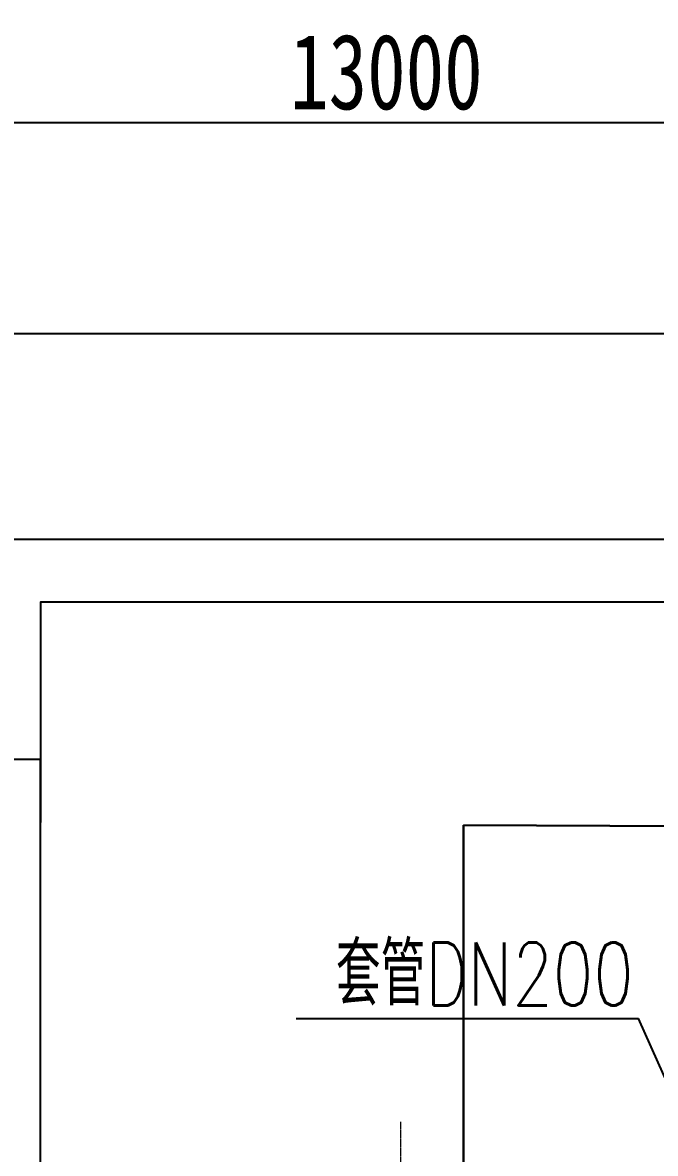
# Model space of a CAD drawing. Header units: millimetres. Extents: x -297 to 39764, y -29258 to 20315.
# Drawn here: x 12784 to 13789, y -16068 to -14271 of the extents above; entities that cross this region are included whole.
import ezdxf

# ---------------------------------------------------------------- set-up
doc = ezdxf.new("R2010")
doc.units = ezdxf.units.MM
doc.linetypes.add('DASHDOT', pattern=[1, 0.5, -0.25, 0, -0.25])
doc.layers.get('Defpoints').update_dxf_attribs({"color": 250})
for name, color, linetype in [('.ZT-空调.检修口', 52, 'Continuous'), ('0-设备', 1, 'Continuous'), ('A-Wall', 2, 'Continuous'), ('P-轴号.索引', 53, 'Continuous'), ('WINDOW', 4, 'Continuous')]:
    doc.layers.add(name, color=color, linetype=linetype)
doc.layers.add('ACS_DLJ_LNSG', color=4, linetype='DASHDOT', lineweight=20)
doc.layers.add('ACS_DLJ_QYG', color=1, linetype='Continuous', lineweight=30)
doc.styles.add('GOA_01_thin_0.75', font='romans.shx', dxfattribs={"width": 0.75, "bigfont": 'hzdx.shx'})
doc.styles.add('文字样式', font='', dxfattribs={"width": 0.75})
doc.styles.get('文字样式').set_extended_font_data('SimSun')
doc.dimstyles.new('沈阳府1-40(轴距)', dxfattribs={"dimscale": 40, "dimtxt": 3, "dimasz": 1, "dimexe": 0.8, "dimexo": 1, "dimgap": 0.5, "dimtad": 1, "dimdec": 0, "dimrnd": 5, "dimtxsty": '文字样式', "dimblk": 'ARCHTICK', "dimcen": 1, "dimdle": 0.55, "dimclrd": 252, "dimclre": 252, "dimclrt": 53, "dimadec": 0, "dimazin": 0, "dimtfac": 1, "dimtdec": 0, "dimtix": 1, "dimtmove": 2, "dimatfit": 3, "dimfxl": 3, "dimfxlon": 1, "dimarcsym": 0})

# ---------------------------------------------------------------- blocks, each defined once
blk = doc.blocks.new('_ArchTick')
at = {"color": 0, "linetype": 'ByBlock', "const_width": 0.4}
blk.add_lwpolyline([(-0.5, -0.5), (0.5, 0.5)], dxfattribs=at)
blk = doc.blocks.new('*D133')
at = {"layer": 'Defpoints', "color": 0, "transparency": 16777216}
for p in [(19861.9, -14429.7), (6861.9, -14765.4), (19861.9, -15864.2)]:
    blk.add_point(p, dxfattribs=at)
at = {"layer": 'P-轴号.索引', "color": 252, "lineweight": -2}
for p, q in [((6861.9, -14549.7), (6861.9, -14397.7)), ((19861.9, -14549.7), (19861.9, -14397.7)), ((6839.9, -14429.7), (19883.9, -14429.7))]:
    blk.add_line(p, q, dxfattribs=at)
at = {"layer": 'P-轴号.索引', "color": 252, "lineweight": -2, "xscale": 40, "yscale": 40, "zscale": 40, "rotation": 180}
blk.add_blockref('_ArchTick', (6861.9, -14429.7), dxfattribs=at)
at = {"layer": 'P-轴号.索引', "color": 252, "lineweight": -2, "xscale": 40, "yscale": 40, "zscale": 40}
blk.add_blockref('_ArchTick', (19861.9, -14429.7), dxfattribs=at)
at = {"layer": 'P-轴号.索引', "color": 53, "insert": (13361.9, -14349.7), "char_height": 120, "attachment_point": 5, "style": '文字样式'}
blk.add_mtext('13000', dxfattribs=at)
blk = doc.blocks.new('*D136')
at = {"layer": 'Defpoints', "color": 0, "transparency": 16777216}
for p in [(12711.9, -14765.4), (12711.9, -15565.4), (15361.9, -15565.4)]:
    blk.add_point(p, dxfattribs=at)
at = {"layer": 'P-轴号.索引', "color": 252, "lineweight": -2}
for p, q in [((12711.9, -14885.4), (12711.9, -14733.4)), ((15361.9, -14885.4), (15361.9, -14733.4)), ((15383.9, -14765.4), (12689.9, -14765.4))]:
    blk.add_line(p, q, dxfattribs=at)
at = {"layer": 'P-轴号.索引', "color": 252, "lineweight": -2, "xscale": 40, "yscale": 40, "zscale": 40, "rotation": 180}
blk.add_blockref('_ArchTick', (12711.9, -14765.4), dxfattribs=at)
at = {"layer": 'P-轴号.索引', "color": 252, "lineweight": -2, "xscale": 40, "yscale": 40, "zscale": 40}
blk.add_blockref('_ArchTick', (15361.9, -14765.4), dxfattribs=at)
at = {"layer": 'P-轴号.索引', "color": 53, "insert": (14036.9, -14685.4), "char_height": 120, "attachment_point": 5, "style": '文字样式'}
blk.add_mtext('2650', dxfattribs=at)
blk = doc.blocks.new('retrrrrrrrr')
at = {"layer": '0-设备', "color": 250}
for p in [(-86049.06363, 19119.62112), (-85376.21549, 18831.11591)]:
    blk.add_line(p, (-85504.53893, 19119.62112), dxfattribs=at)
at = {"layer": 'ACS_DLJ_LNSG', "color": 250}
blk.add_line((-85882.91379, 18955.69306), (-85882.91379, 18522.46666), dxfattribs=at)
at = {"layer": 'ACS_DLJ_QYG', "color": 250}
for q in [(-85782.91379, 16201.87152), (-85349.13621, 19425.17388, 1.04893)]:
    blk.add_line((-85782.91379, 19427.12686), q, dxfattribs=at)
at = {"layer": '0-设备', "color": 250, "insert": (-85985.82421, 19240.49578), "char_height": 100, "width": 597.1388019, "attachment_point": 1, "style": 'GOA_01_thin_0.75'}
blk.add_mtext('套管DN200', dxfattribs=at)

msp = doc.modelspace()

# ---------------------------------------------------------------- linework, layer by layer
at = {"layer": 'A-Wall', "color": 7}
msp.add_lwpolyline([(13411.9, -16142.1), (12811.9, -16142.1), (12811.9, -15442.1), (11961.9, -15442.1)], dxfattribs=at)
at = {"layer": 'WINDOW', "color": 165}
for points in [[(15261.9, -15092.1), (12711.9, -15092.1), (12711.9, -15442.1)], [(15261.9, -15192.1), (12811.9, -15192.1), (12811.9, -15542.1)]]:
    msp.add_lwpolyline(points, dxfattribs=at)

# ---------------------------------------------------------------- block references
at = {"layer": '.ZT-空调.检修口', "color": 0}
msp.add_blockref('retrrrrrrrr', (99267.3, -34973.2), dxfattribs=at)

# ---------------------------------------------------------------- dimensions: what is measured, and where the dimension line sits
at = {"layer": 'P-轴号.索引'}
dim = msp.add_linear_dim(base=(19861.9, -14429.7), p1=(6861.9, -14765.4), p2=(19861.9, -15864.2), dimstyle='沈阳府1-40(轴距)', dxfattribs=at)
dim.commit()
dim.dimension.update_dxf_attribs({"geometry": '*D133', "text_midpoint": (13361.9, -14349.7)})
dim = msp.add_linear_dim(base=(12711.9, -14765.4), p1=(15361.9, -15565.4), p2=(12711.9, -15565.4), angle=180, dimstyle='沈阳府1-40(轴距)', dxfattribs=at)
dim.commit()
dim.dimension.update_dxf_attribs({"geometry": '*D136', "text_midpoint": (14036.9, -14685.4)})

doc.saveas('drawing.dxf')
